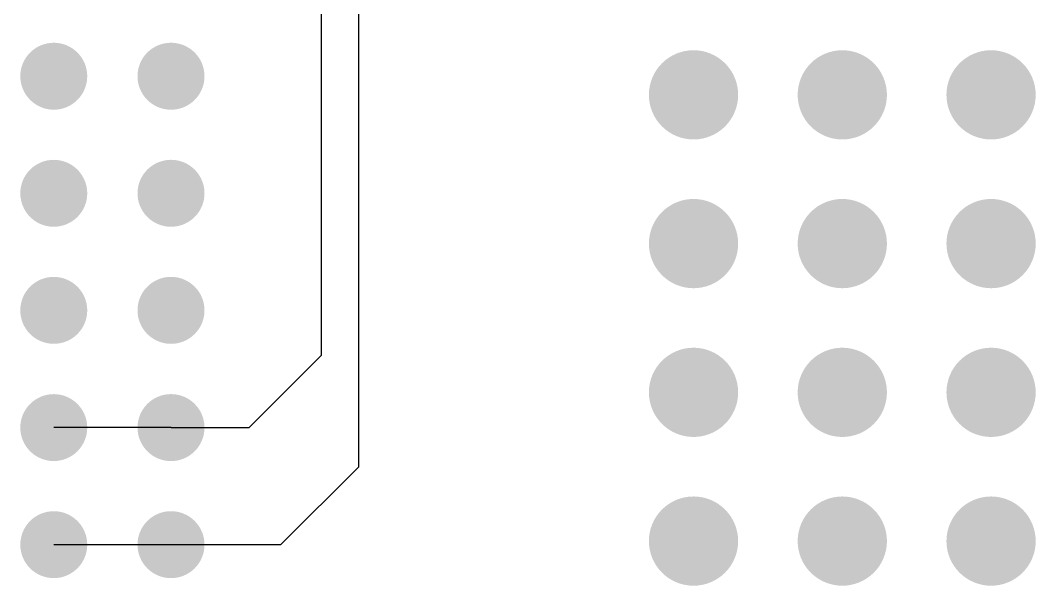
# Model space of a CAD drawing. Extents: x 295 to 953, y 10 to 290.
# Drawn here: x 502.57 to 519.9, y 120.37 to 130.03 of the extents above; entities that cross this region are included whole.
import ezdxf

# ---------------------------------------------------------------- set-up
doc = ezdxf.new("R2010")
doc.units = 0
doc.header["$LTSCALE"] = 5
doc.header["$MEASUREMENT"] = 0
doc.layers.get('0').update_dxf_attribs({"linetype": 'CONTINUOUS', "lineweight": 25})
doc.layers.add('DV-ABPB-A4_IN2', color=3, linetype='CONTINUOUS')

msp = doc.modelspace()

# ---------------------------------------------------------------- linework, layer by layer
at = {"color": 7}
for points, const_width in [([(502.852, 129.071, 1), (503.423, 129.071, 1)], 0.572), ([(504.853, 129.071, 1), (505.425, 129.071, 1)], 0.572), ([(513.679, 128.753, 1), (514.441, 128.753, 1)], 0.762), ([(516.219, 128.753, 1), (516.981, 128.753, 1)], 0.762), ([(518.759, 128.753, 1), (519.521, 128.753, 1)], 0.762), ([(502.852, 127.072, 1), (503.423, 127.072, 1)], 0.572), ([(504.853, 127.072, 1), (505.425, 127.072, 1)], 0.572), ([(513.679, 126.213, 1), (514.441, 126.213, 1)], 0.762), ([(516.219, 126.213, 1), (516.981, 126.213, 1)], 0.762), ([(518.759, 126.213, 1), (519.521, 126.213, 1)], 0.762), ([(502.852, 125.073, 1), (503.423, 125.073, 1)], 0.572), ([(504.853, 125.073, 1), (505.425, 125.073, 1)], 0.572), ([(513.679, 123.673, 1), (514.441, 123.673, 1)], 0.762), ([(516.219, 123.673, 1), (516.981, 123.673, 1)], 0.762), ([(518.759, 123.673, 1), (519.521, 123.673, 1)], 0.762), ([(502.852, 123.071, 1), (503.423, 123.071, 1)], 0.572), ([(504.853, 123.071, 1), (505.425, 123.071, 1)], 0.572), ([(513.679, 121.133, 1), (514.441, 121.133, 1)], 0.762), ([(516.219, 121.133, 1), (516.981, 121.133, 1)], 0.762), ([(518.759, 121.133, 1), (519.521, 121.133, 1)], 0.762), ([(502.852, 121.072, 1), (503.423, 121.072, 1)], 0.572), ([(504.853, 121.072, 1), (505.425, 121.072, 1)], 0.572)]:
    msp.add_lwpolyline(points, format="xyb", close=True, dxfattribs=dict(at, const_width=const_width))
at = {"layer": 'DV-ABPB-A4_IN2', "color": 7}
for p, q in [((507.71, 124.308), (507.71, 137.643)), ((508.345, 122.403), (508.345, 132.563)), ((506.473, 123.071), (507.71, 124.308)), ((505.139, 123.071), (503.138, 123.071)), ((505.139, 123.071), (506.473, 123.071)), ((507.014, 121.072), (508.345, 122.403)), ((503.138, 121.072), (505.139, 121.072)), ((505.139, 121.072), (507.014, 121.072))]:
    msp.add_line(p, q, dxfattribs=at)

doc.saveas('drawing.dxf')
